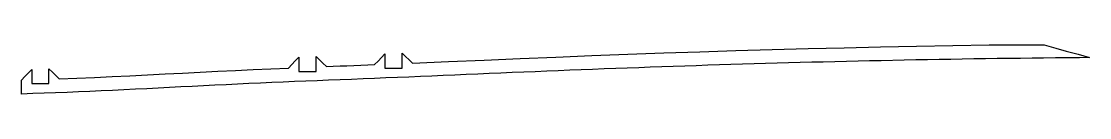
# Model space of a CAD drawing. Header units: millimetres. Extents: x 64 to 374, y -11 to 4.
import ezdxf

# ---------------------------------------------------------------- set-up
doc = ezdxf.new("R2010")
doc.units = ezdxf.units.MM

msp = doc.modelspace()

# ---------------------------------------------------------------- linework, layer by layer
msp.add_lwpolyline([(344.84, 3.64), (360.77, 3.64), (364.15, 2.74), (367.22, 1.88), (370.7, 0.94), (374, 0.02), (371.01, -0.06), (367.24, -0.05), (364.12, -0.12), (360.6, -0.15), (357.29, -0.2), (353.89, -0.24), (350.53, -0.28), (347.16, -0.33), (343.78, -0.38), (340.42, -0.43), (337.05, -0.49), (333.68, -0.54), (330.31, -0.6), (326.95, -0.66), (323.59, -0.72), (320.22, -0.79), (313.5, -0.92), (310.14, -1), (306.78, -1.07), (303.42, -1.15), (300.07, -1.23), (296.71, -1.31), (293.36, -1.39), (290, -1.48), (286.65, -1.57), (283.3, -1.66), (279.95, -1.76), (276.6, -1.85), (273.25, -1.95), (269.9, -2.05), (266.55, -2.16), (263.2, -2.26), (259.86, -2.37), (256.51, -2.49), (253.17, -2.6), (249.83, -2.71), (246.48, -2.83), (243.14, -2.95), (239.8, -3.07), (236.46, -3.2), (233.12, -3.32), (229.78, -3.45), (226.45, -3.58), (223.11, -3.71), (219.77, -3.85), (216.44, -3.98), (213.1, -4.11), (209.77, -4.25), (206.43, -4.39), (203.1, -4.53), (199.77, -4.67), (196.43, -4.8), (193.1, -4.95), (189.77, -5.09), (186.44, -5.23), (183.11, -5.37), (179.78, -5.51), (176.45, -5.65), (173.13, -5.79), (169.8, -5.92), (166.47, -6.06), (163.14, -6.2), (159.81, -6.33), (156.49, -6.46), (153.15, -6.59), (149.83, -6.72), (146.54, -6.85), (143.24, -6.99), (139.94, -7.13), (136.64, -7.27), (133.35, -7.42), (130.05, -7.57), (126.75, -7.73), (123.46, -7.89), (120.16, -8.05), (116.87, -8.21), (113.57, -8.38), (110.27, -8.54), (106.98, -8.71), (103.68, -8.88), (100.38, -9.04), (97.08, -9.21), (93.78, -9.37), (90.48, -9.53), (87.18, -9.68), (83.87, -9.83), (80.57, -9.98), (77.26, -10.12), (73.95, -10.25), (70.63, -10.37), (67.32, -10.48), (64, -10.59), (64, -6.58), (64, -6.58), (64, -6.58), (64, -6.58), (64, -6.58), (64, -6.58), (64, -6.58), (64, -6.58), (65, -5.55), (66, -4.52), (67, -3.49), (67, -7.58), (72, -7.58), (72, -3.32), (73, -4.28), (74, -5.24), (75, -6.21), (80.12, -5.99), (85.23, -5.77), (90.35, -5.53), (95.46, -5.28), (100.57, -5.03), (105.69, -4.77), (110.8, -4.51), (115.92, -4.26), (121.03, -4), (126.15, -3.76), (131.27, -3.51), (136.38, -3.28), (141.5, -3.06), (142.5, -2.02), (143.5, -0.97), (144.5, 0.07), (144.5, -4.06), (149.5, -4.06), (149.5, 0.27), (150.5, -0.69), (151.5, -1.66), (152.5, -2.62), (154.49, -2.54), (156.49, -2.46), (158.49, -2.38), (160.5, -2.3), (162.5, -2.22), (164.5, -2.14), (166.5, -2.06), (167.5, -1.02), (168.5, 0.03), (169.5, 1.07), (169.5, -3.06), (174.5, -3.06), (174.5, 1.28), (175.5, 0.32), (176.5, -0.64), (177.5, -1.6), (187.9, -1.16), (198.3, -0.73), (208.71, -0.29), (219.13, 0.13), (229.56, 0.54), (240, 0.93), (250.44, 1.31), (260.89, 1.66), (271.35, 1.99), (281.83, 2.3), (292.31, 2.58), (302.79, 2.84), (313.29, 3.07), (323.8, 3.28), (334.32, 3.47), (344.84, 3.64)], close=True)

doc.saveas('drawing.dxf')
